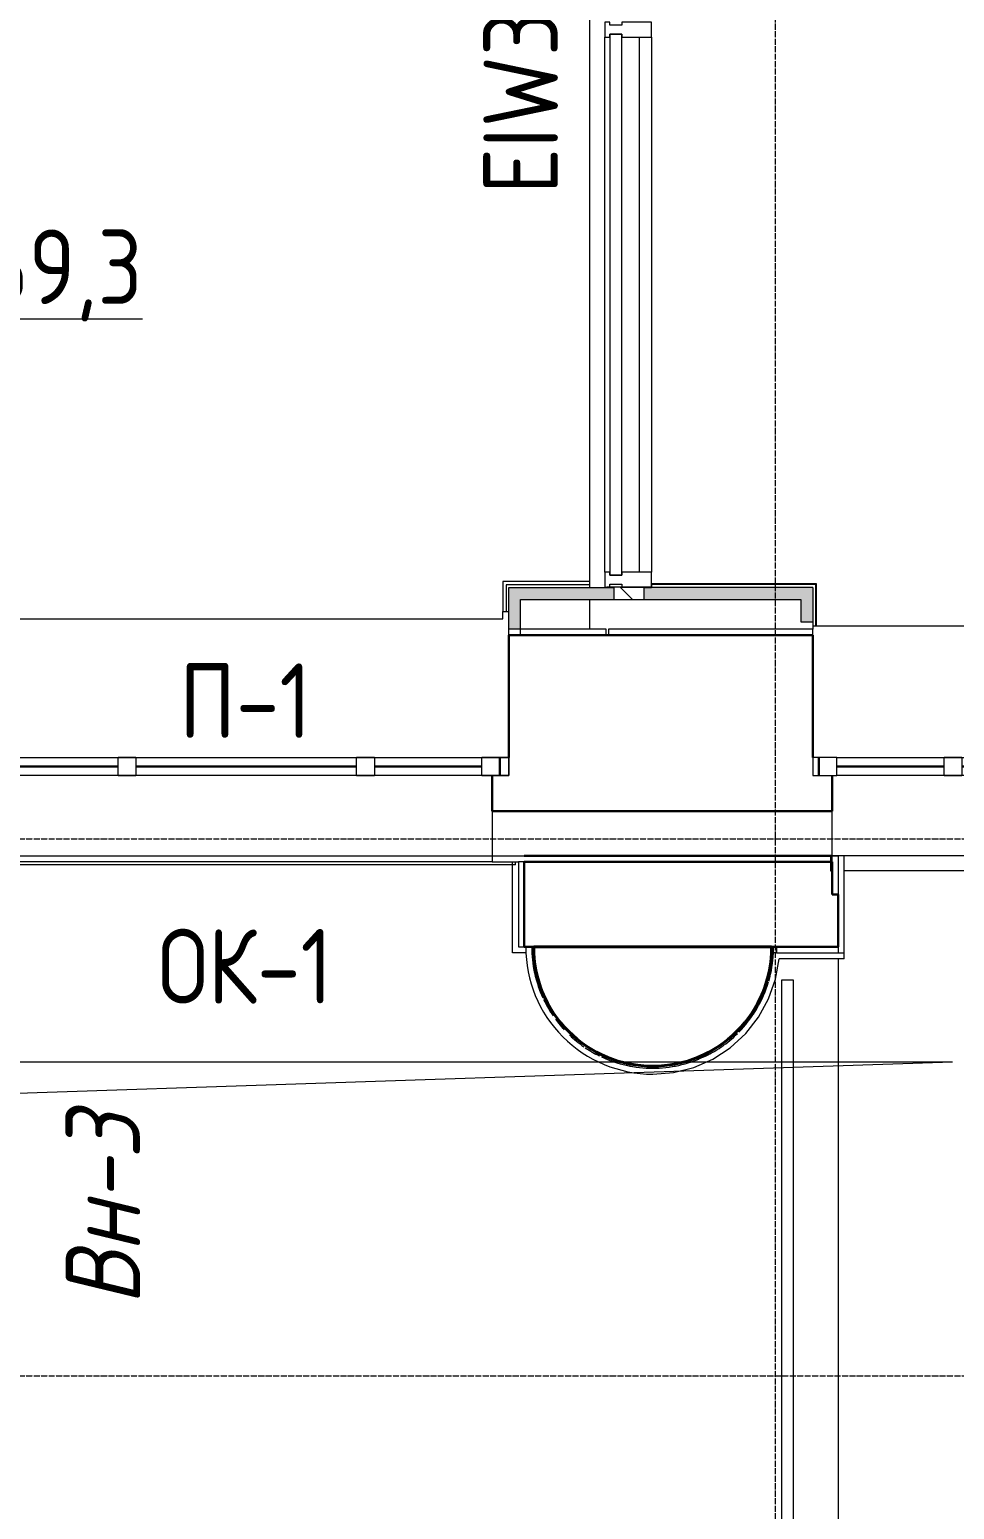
# Model space of a CAD drawing. Header units: millimetres. Extents: x 504091 to 2165846, y 135022 to 442887.
# Drawn here: x 1428199 to 1431300, y 304368 to 309331 of the extents above; entities that cross this region are included whole.
import ezdxf

# ---------------------------------------------------------------- set-up
doc = ezdxf.new("R2010")
doc.units = ezdxf.units.MM
doc.linetypes.add('ADSK_Линия сетки', pattern=[25, 20, -2.5, 0, -2.5])
doc.linetypes.add('осеваяX2', pattern=[4, 2.5, -0.5, 0.5, -0.5])
for name, color, linetype, lineweight in [('_ Окна', 7, 'Continuous', 30), ('Аннотация', 7, 'Continuous', 9), ('Витраж', 7, 'Continuous', 9), ('Колонны', 7, 'Continuous', 18), ('Марки', 7, 'Continuous', 20), ('Марки окон', 7, 'Continuous', 20), ('Марки помещений', 7, 'Continuous', 20), ('Ограждение', 7, 'Continuous', 18), ('Окна', 7, 'Continuous', 18), ('Оси', 165, 'осеваяX2', 13), ('Панели витража', 7, 'Continuous', 9), ('Перекрытие', 7, 'Continuous', 18), ('Стены внутренние', 7, 'Continuous', 18), ('Стены наружные', 7, 'Continuous', 18), ('Стены несущие', 7, 'Continuous', 30), ('Стены отделка', 7, 'Continuous', 30), ('Стены штриховка', 7, 'Continuous', 18)]:
    doc.layers.add(name, color=color, linetype=linetype, lineweight=lineweight)
doc.styles.add('GOST Common_2', font='GOST_Common.ttf', dxfattribs={"width": 0.9, "height": 200})
doc.styles.add('GOST Common_B_I', font='', dxfattribs={"width": 0.9, "height": 250})
doc.styles.get('GOST Common_B_I').set_extended_font_data('GOST Common', italic=True, bold=True)

# ---------------------------------------------------------------- blocks, each defined once
blk = doc.blocks.new('Прямоугольный импост - Импост структурный с накладкой - 160мм-687475-План 1-го этажа')
at = {"layer": 'Витраж', "lineweight": 18}
for p, q in [((-50, 0), (-50, 17)), ((-50, 17), (0, 17)), ((-40, 0), (-50, 0)), ((-40, -40), (-40, 0)), ((0, 0), (-10, 0)), ((-10, 0), (-10, -40)), ((0, 17), (0, 0)), ((-50, -140), (-50, -40)), ((-50, -40), (-40, -40)), ((-10, -40), (0, -40)), ((0, -40), (0, -140)), ((0, -140), (-50, -140))]:
    blk.add_line(p, q, dxfattribs=at)
blk = doc.blocks.new('Системная панель - Стекло - 40мм-6487991-План 1-го этажа')
at = {"layer": 'Панели витража', "lineweight": 18}
for p, q in [((907.5, 40), (-907.5, 40)), ((-907.5, 40), (-907.5, 0)), ((-907.5, 0), (907.5, 0)), ((907.5, 0), (907.5, 40))]:
    blk.add_line(p, q, dxfattribs=at)
blk = doc.blocks.new('Прямоугольный импост - Импост структурный с накладкой - 100мм-6487985-План 1-го этажа')
at = {"layer": 'Витраж'}
for p, q in [((29977, 6459.2), (29977, 8254.2)), ((30094, 6459.2), (30094, 8254.2))]:
    blk.add_line(p, q, dxfattribs=at)
blk = doc.blocks.new('Прямоугольный импост - Импост структурный с накладкой - 160мм-687471-План 1-го этажа')
at = {"layer": 'Витраж', "lineweight": 18}
for p, q in [((-25, 0), (-25, 17)), ((-25, 17), (25, 17)), ((-15, 0), (-25, 0)), ((-15, -40), (-15, 0)), ((25, 0), (15, 0)), ((15, 0), (15, -40)), ((25, 17), (25, 0)), ((-25, -140), (-25, -40)), ((-25, -40), (-15, -40)), ((15, -40), (25, -40)), ((25, -40), (25, -140)), ((25, -140), (-25, -140))]:
    blk.add_line(p, q, dxfattribs=at)
blk = doc.blocks.new('Ограждение - Ограждение-2045083-План 1-го этажа')
at = {"layer": 'Ограждение'}
for p, q in [((30570.2, 1321.8), (30570.2, -998.2)), ((30610.2, 1321.8), (30570.2, 1321.8)), ((30610.2, -998.2), (30610.2, 1321.8)), ((30570.2, -998.2), (30610.2, -998.2))]:
    blk.add_line(p, q, dxfattribs=at)
blk = doc.blocks.new('окно трехпол с фрамугой - 1800 и 1820х2300_h___нов_ ок15-2116672-План 1-го этажа')
at = {"layer": '_ Окна', "lineweight": 18}
for p, q in [((-910, 115), (-910, 175)), ((-910, 175), (-830, 175)), ((-830, 175), (-830, 115)), ((-470, 115), (-470, 175)), ((-470, 175), (-410, 175)), ((-410, 175), (-410, 115)), ((410, 115), (410, 175)), ((410, 175), (470, 175)), ((470, 175), (470, 115)), ((830, 175), (830, 115)), ((910, 175), (830, 175)), ((910, 115), (910, 175)), ((-830, 115), (-910, 115)), ((-410, 115), (-470, 115)), ((470, 115), (410, 115)), ((830, 115), (910, 115))]:
    blk.add_line(p, q, dxfattribs=at)
at = {"layer": '_ Окна'}
for p, q in [((-890, 115), (-890, 175)), ((890, 115), (890, 175)), ((-830, 145), (-470, 145)), ((-410, 145), (410, 145)), ((470, 145), (830, 145))]:
    blk.add_line(p, q, dxfattribs=at)
at = {"layer": 'Окна'}
for p, q in [((-910, 175), (-910, 115)), ((-830, 175), (-910, 175)), ((-830, 175), (-470, 175)), ((-410, 175), (-470, 175)), ((-410, 175), (410, 175)), ((470, 175), (410, 175)), ((470, 175), (830, 175)), ((910, 175), (830, 175)), ((910, 115), (910, 175)), ((-910, 115), (-830, 115)), ((-470, 115), (-830, 115)), ((-470, 115), (-410, 115)), ((410, 115), (-410, 115)), ((410, 115), (470, 115)), ((830, 115), (470, 115)), ((830, 115), (910, 115))]:
    blk.add_line(p, q, dxfattribs=at)
blk = doc.blocks.new('окно трехпол с фрамугой - 1740 и 1760 -2300_h___нов_ ок1-V47-План 1-го этажа')
at = {"layer": '_ Окна', "lineweight": 18}
for p, q in [((-880, 115), (-880, 175)), ((-880, 175), (-790, 175)), ((-790, 175), (-790, 115)), ((-430, 115), (-430, 175)), ((-430, 175), (-370, 175)), ((-370, 175), (-370, 115)), ((370, 115), (370, 175)), ((370, 175), (430, 175)), ((430, 175), (430, 115)), ((790, 175), (790, 115)), ((880, 175), (790, 175)), ((880, 115), (880, 175)), ((-790, 115), (-880, 115)), ((-370, 115), (-430, 115)), ((430, 115), (370, 115)), ((790, 115), (880, 115))]:
    blk.add_line(p, q, dxfattribs=at)
at = {"layer": '_ Окна'}
for p, q in [((-850, 115), (-850, 175)), ((850, 115), (850, 175)), ((-790, 145), (-430, 145)), ((-370, 145), (370, 145)), ((430, 145), (790, 145))]:
    blk.add_line(p, q, dxfattribs=at)
at = {"layer": 'Окна'}
for p, q in [((-880, 175), (-880, 115)), ((-790, 175), (-880, 175)), ((-790, 175), (-430, 175)), ((-370, 175), (-430, 175)), ((-370, 175), (370, 175)), ((430, 175), (370, 175)), ((430, 175), (790, 175)), ((880, 175), (790, 175)), ((880, 115), (880, 175)), ((-880, 115), (-790, 115)), ((-430, 115), (-790, 115)), ((-430, 115), (-370, 115)), ((370, 115), (-370, 115)), ((370, 115), (430, 115)), ((790, 115), (430, 115)), ((790, 115), (880, 115))]:
    blk.add_line(p, q, dxfattribs=at)

msp = doc.modelspace()

# ---------------------------------------------------------------- hatches: boundary and pattern name
at = {"layer": 'Стены внутренние', "lineweight": 9}
h = msp.add_hatch(dxfattribs=at)
h.set_pattern_fill('FP_8', color=256, style=0, pattern_type=2)
h.set_pattern_definition([(45, (1400150.3, 304821.34), (-106.066, 106.066), []), (135, (1400150.3, 304821.34), (-106.066, -106.066), [])])
h.paths.add_polyline_path([(1430184.2939, 307419.5757), (1430259.2939, 307419.5757), (1430259.2939, 307460.5645), (1430159.2939, 307459.5757), (1430159.2939, 307419.5757)])
h.paths.add_polyline_path([(1430234.8739, 313125.5645), (1430234.8739, 313126.5532), (1430259.2939, 313126.5532), (1430259.2939, 313146.5532), (1430159.2939, 313146.5532), (1430159.2939, 313125.5645), (1430184.2939, 313125.5645)])
at = {"layer": 'Стены внутренние'}
for points in [[(1429806.4209, 307299.5757), (1429806.4209, 307319.5757), (1429845.4209, 307319.5757), (1429845.4209, 307459.5757), (1429805.4209, 307459.5757), (1429805.4209, 307299.5757)], [(1430785.4204, 307344.5757), (1430825.4204, 307344.5757), (1430825.4204, 307419.5757), (1430785.4204, 307419.5757)]]:
    msp.add_hatch(color=256, dxfattribs=at).paths.add_polyline_path(points)
h = msp.add_hatch(color=256, dxfattribs=at)
h.paths.add_polyline_path([(1430027.4329, 307419.5757), (1430159.2939, 307419.5757), (1430159.2939, 307459.5757), (1429845.4209, 307459.5757), (1429845.4209, 307419.5757)])
h.paths.add_polyline_path([(1430358.5632, 307419.5757), (1430825.4204, 307419.5757), (1430825.4204, 307459.5757), (1430259.2939, 307459.5757), (1430259.2939, 307419.5757), (1430284.2939, 307419.5757)])

# ---------------------------------------------------------------- linework, layer by layer
at = {"layer": 'Аннотация', "lineweight": 9}
for p in [(1423096.5604, 305868.8747), (1426052.2547, 305693.349)]:
    msp.add_line(p, (1431293.8186, 305868.8747), dxfattribs=at)
at = {"layer": 'Колонны', "lineweight": 40}
msp.add_line((1430687.1239, 306254.7718), (1429889.3269, 306254.7718), dxfattribs=at)
for start, end in [(179.757967, 270), (270, 0.242033)]:
    msp.add_arc((1430288.2254, 306253.0867), 398.902, start, end, dxfattribs=at)
at = {"layer": 'Колонны'}
for start, end in [(354.6541223, 0.2380922), (189.3222111, 192.4715937), (345.1896533, 349.3454913), (198.8859679, 202.6256227), (335.7589651, 339.9405875), (208.4607719, 212.4207869), (326.344525, 330.5244582), (218.05287, 222.0960701), (316.9406803, 321.0910047), (227.6740796, 231.7168743), (307.5441537, 311.6286496), (237.3497451, 241.3083885), (298.1529253, 302.1125117), (247.1458089, 250.8823745), (257.3050869, 260.4452485), (279.3813681, 282.4852519), (288.7656874, 292.4777748)]:
    msp.add_arc((1430288.2254, 306253.0867), 405.5044, start, end, dxfattribs=at)
at = {"layer": 'Оси', "linetype": 'ADSK_Линия сетки'}
for p, q in [((1430699.8592, 300469.847), (1430699.8592, 349044.3426)), ((1390035.5654, 306616.3441), (1456265.2939, 306616.3441)), ((1390035.5654, 304816.3441), (1456155.1468, 304816.3441))]:
    msp.add_line(p, q, dxfattribs=at)
at = {"layer": 'Перекрытие'}
for p, q in [((1430077.2939, 307479.5757), (1430077.2939, 313114.5532)), ((1430284.2939, 309305.5645), (1430284.2939, 307510.5645)), ((1430077.2939, 307319.5757), (1430077.2939, 307419.5757)), ((1430910.8923, 303486.0778), (1430910.8923, 306214.7718))]:
    msp.add_line(p, q, dxfattribs=at)
at = {"layer": 'Стены внутренние'}
for p, q in [((1428045.4209, 307354.5757), (1429785.4209, 307354.5757)), ((1429785.4209, 307354.5757), (1429785.4209, 307379.5757)), ((1430890.4204, 306559.7718), (1430910.4611, 306559.7718)), ((1430910.4611, 306559.7718), (1430910.4611, 306559.5757))]:
    msp.add_line(p, q, dxfattribs=at)
at = {"layer": 'Стены наружные'}
for p, q in [((1430825.4204, 307331.5757), (1430825.4204, 307319.5757)), ((1430837.4204, 307331.5757), (1432645.4204, 307331.5757)), ((1428110.4209, 306559.5757), (1429750.4209, 306559.5757)), ((1429750.4209, 306539.5757), (1428110.4209, 306539.5757)), ((1429817.8037, 306234.7718), (1429817.8037, 306539.5757)), ((1429827.8037, 306529.5757), (1429827.8037, 306539.5757)), ((1430910.4611, 306559.5757), (1430890.4204, 306559.5757)), ((1432580.4204, 306559.5757), (1430930.4611, 306559.5757)), ((1429827.8037, 306529.5757), (1427919.0612, 306529.5757)), ((1432580.4204, 306509.5757), (1430930.4611, 306509.5757)), ((1429863.1153, 306234.7718), (1429817.8037, 306234.7718)), ((1430703.6467, 306234.7718), (1430693.316, 306234.7718)), ((1430930.4611, 306214.7718), (1430712.0013, 306214.7718)), ((1430930.4611, 306214.7718), (1430930.4611, 306234.7718))]:
    msp.add_line(p, q, dxfattribs=at)
at = {"layer": 'Стены наружные', "flags": 128}
msp.add_lwpolyline([(1430288.2254, 305827.5822), (1430357.9169, 305833.3283), (1430425.7244, 305850.4106), (1430489.8181, 305878.3676), (1430548.4669, 305916.4439), (1430600.0872, 305963.6109), (1430643.2853, 306018.5947), (1430676.8949, 306079.9103), (1430700.0087, 306145.9018), (1430711.9796, 306214.6541)], dxfattribs=at)
at = {"layer": 'Стены наружные'}
for radius, start, end in [(425.5044, 179.7730989, 270), (405.5044, 179.7619078, 204.7888158), (405.5044, 343.7431885, 357.4113095), (405.5044, 315.4368754, 343.4799452), (405.5044, 205.6379962, 214.589601), (405.5044, 216.4349339, 223.0472987), (405.5044, 226.45921, 235.3230567), (405.5044, 304.6577429, 314.5163355), (405.5044, 236.1204423, 243.9249429), (405.5044, 294.9723963, 304.482938), (405.5044, 244.9604516, 270), (405.5044, 270, 294.9107731)]:
    msp.add_arc((1430288.2254, 306253.0867), radius, start, end, dxfattribs=at)
at = {"layer": 'Стены несущие'}
for p, q in [((1429805.4209, 307299.5757), (1430825.4204, 307299.5757)), ((1429805.4209, 307299.5757), (1429805.4209, 306889.5757)), ((1430825.4204, 306889.5757), (1430825.4204, 307299.5757)), ((1429750.4209, 306829.5757), (1429750.4209, 306709.5757)), ((1430890.4204, 306709.5757), (1430890.4204, 306829.5757)), ((1430890.4204, 306709.5757), (1429750.4209, 306709.5757)), ((1430890.4204, 306559.7718), (1429856.8415, 306559.7718)), ((1429856.8415, 306559.7718), (1429856.8415, 306559.5757)), ((1430890.4204, 306559.5757), (1429856.8415, 306559.5757)), ((1429856.8415, 306539.5757), (1429856.8415, 306254.7718)), ((1430890.4204, 306539.5757), (1429856.8415, 306539.5757)), ((1430890.4204, 306559.5757), (1430890.4204, 306559.7718)), ((1430890.4204, 306429.5757), (1430890.4204, 306539.5757)), ((1430910.4611, 306429.5757), (1430890.4204, 306429.5757)), ((1430910.4611, 306254.7718), (1430910.4611, 306429.5757)), ((1429856.8415, 306254.7718), (1429889.3269, 306254.7718)), ((1430687.1239, 306254.7718), (1430910.4611, 306254.7718))]:
    msp.add_line(p, q, dxfattribs=at)
at = {"layer": 'Стены отделка', "lineweight": 9}
for p, q in [((1430077.2939, 307479.5757), (1429785.4209, 307479.5757)), ((1429785.4209, 307479.5757), (1429785.4209, 307379.5757)), ((1430077.2939, 307459.5757), (1430077.2939, 307479.5757)), ((1429805.4209, 307459.5757), (1430134.2939, 307459.5757)), ((1429805.4209, 307299.5757), (1429805.4209, 307459.5757)), ((1430284.2939, 307460.5645), (1430134.2939, 307460.5645)), ((1430134.2939, 307460.5645), (1430134.2939, 307459.5757)), ((1430835.4204, 307471.5757), (1430284.2939, 307471.5757)), ((1430284.2939, 307471.5757), (1430284.2939, 307460.5645)), ((1430825.4204, 307459.5757), (1430284.2939, 307459.5757)), ((1430825.4204, 307459.5757), (1430825.4204, 307331.5757)), ((1430837.4204, 307331.5757), (1430837.4204, 307469.5757)), ((1429845.4209, 307419.5757), (1430785.4204, 307419.5757)), ((1429845.4209, 307299.5757), (1429845.4209, 307419.5757)), ((1430785.4204, 307419.5757), (1430785.4204, 307344.5757)), ((1429785.4209, 307379.5757), (1429805.4209, 307379.5757)), ((1430785.4204, 307344.5757), (1430825.4204, 307344.5757)), ((1430825.4204, 307331.5757), (1430837.4204, 307331.5757)), ((1430132.7509, 307319.5757), (1429805.4209, 307319.5757)), ((1430132.7509, 307299.5757), (1430132.7509, 307319.5757)), ((1430825.4204, 307319.5757), (1430139.8195, 307319.5757)), ((1430139.8195, 307319.5757), (1430139.8195, 307299.5757)), ((1430825.4204, 307299.5757), (1430825.4204, 307319.5757)), ((1429750.4209, 306709.5757), (1429750.4209, 306539.5757)), ((1430890.4204, 306559.7718), (1430890.4204, 306709.5757)), ((1429750.4209, 306559.5757), (1429856.8415, 306559.5757)), ((1429750.4209, 306539.5757), (1429837.8037, 306539.5757)), ((1429837.8037, 306539.5757), (1429837.8037, 306254.7718)), ((1429857.8037, 306254.7718), (1429857.8037, 306539.5757)), ((1430884.8645, 306559.5757), (1430884.8645, 306509.5757)), ((1430890.4204, 306539.5757), (1430890.4204, 306559.5757)), ((1430930.4611, 306559.5757), (1430910.4611, 306559.5757)), ((1430910.4611, 306559.5757), (1430910.4611, 306429.5757)), ((1430930.4611, 306234.7718), (1430930.4611, 306559.5757)), ((1430884.8645, 306509.5757), (1430890.4204, 306509.5757)), ((1429837.8037, 306254.7718), (1429856.8415, 306254.7718)), ((1430703.6467, 306254.7718), (1430703.6467, 306234.7718)), ((1430703.6467, 306234.7718), (1430930.4611, 306234.7718))]:
    msp.add_line(p, q, dxfattribs=at)
at = {"layer": 'Стены штриховка'}
for p, q in [((1430077.2939, 307468.5757), (1429796.4209, 307468.5757)), ((1429796.4209, 307468.5757), (1429796.4209, 307379.5757)), ((1430134.2939, 307459.5757), (1430159.2939, 307459.5757)), ((1430159.2939, 307419.5757), (1430159.2939, 307460.5645)), ((1430259.2939, 307419.5757), (1430259.2939, 307460.5645)), ((1430259.2939, 307459.5757), (1430284.2939, 307459.5757)), ((1430837.4204, 307469.5757), (1430284.2939, 307469.5757)), ((1430284.2939, 307460.5645), (1430284.2939, 307459.5757)), ((1430835.4204, 307331.5757), (1430835.4204, 307471.5757)), ((1430837.4204, 307471.5757), (1430835.4204, 307471.5757)), ((1430837.4204, 307469.5757), (1430837.4204, 307471.5757)), ((1429856.8415, 306539.5757), (1429837.8037, 306539.5757)), ((1429889.3269, 306254.7718), (1430687.1239, 306254.7718)), ((1430910.4611, 306254.7718), (1430910.4611, 306234.7718))]:
    msp.add_line(p, q, dxfattribs=at)

# ---------------------------------------------------------------- block references
at = {"layer": 'Витраж', "extrusion": (0, 0, -1), "rotation": 270.0000000000001}
for name, p in [('Прямоугольный импост - Импост структурный с накладкой - 160мм-687471-План 1-го этажа', (-1430144.2939, 309330.5645)), ('Прямоугольный импост - Импост структурный с накладкой - 160мм-687475-План 1-го этажа', (-1430144.2939, 307460.5645))]:
    msp.add_blockref(name, p, dxfattribs=at)
at = {"layer": 'Витраж'}
msp.add_blockref('Прямоугольный импост - Импост структурный с накладкой - 100мм-6487985-План 1-го этажа', (1400150.2939, 301051.3441), dxfattribs=at)
at = {"layer": 'Ограждение'}
msp.add_blockref('Ограждение - Ограждение-2045083-План 1-го этажа', (1400150.2939, 304821.3441), dxfattribs=at)
at = {"layer": 'Окна', "rotation": 180}
for name, p in [('окно трехпол с фрамугой - 1740 и 1760 -2300_h___нов_ ок1-V47-План 1-го этажа', (1428925.4209, 307004.5757)), ('окно трехпол с фрамугой - 1800 и 1820х2300_h___нов_ ок15-2116672-План 1-го этажа', (1431735.4204, 307004.5757))]:
    msp.add_blockref(name, p, dxfattribs=at)
at = {"layer": 'Панели витража', "rotation": 269.9999999999999}
msp.add_blockref('Системная панель - Стекло - 40мм-6487991-План 1-го этажа', (1430144.2939, 308408.0645), dxfattribs=at)

# ---------------------------------------------------------------- texts
at = {"layer": 'Аннотация', "color": 1, "lineweight": 9, "true_color": 0xff0000, "insert": (1429720.4086, 308779.3131), "char_height": 250, "width": 811.737, "attachment_point": 1, "rotation": 90, "line_spacing_factor": 1.022766, "style": 'GOST Common_2'}
msp.add_mtext('\\pt360,720,1080,1440,1800,2160,2520,2880,3240,3600,3960,4320,4680,5040,5400,5760,6120,6480,6840,7200,7560,7920,8280,8640,9000,9360,9720,10080,10440,10800,11160,11520;EIW30', dxfattribs=at)
at = {"layer": 'Марки', "lineweight": 9, "insert": (1428444.4299, 305373.5913), "char_height": 250, "width": 696.6, "attachment_point": 5, "rotation": 90, "line_spacing_factor": 1.022766, "style": 'GOST Common_B_I'}
msp.add_mtext('\\pt1143,2286,3429,4572,5715,6858,8001,9144,10287,11430,12573,13716,14859,16002,17145,18288,19431,20574,21717,22860,24003,25146,26289,27432,28575,29718,30861,32004,33147,34290,35433,36576;Вн-3', dxfattribs=at)
at = {"layer": 'Марки окон', "lineweight": 9, "char_height": 250, "attachment_point": 5, "line_spacing_factor": 1.022766, "style": 'GOST Common_2'}
for s, insert, width in [('\\pt450,900,1350,1800,2250,2700,3150,3600,4050,4500,4950,5400,5850,6300,6750,7200,7650,8100,8550,9000,9450,9900,10350,10800,11250,11700,12150,12600,13050,13500,13950,14400;П-1', (1428922.2635, 307079.9874), 458.1), ('\\pt450,900,1350,1800,2250,2700,3150,3600,4050,4500,4950,5400,5850,6300,6750,7200,7650,8100,8550,9000,9450,9900,10350,10800,11250,11700,12150,12600,13050,13500,13950,14400;ОК-1', (1428921.8135, 306189.1614), 637.2)]:
    msp.add_mtext(s, dxfattribs=dict(at, insert=insert, width=width))
at = {"layer": 'Марки помещений', "lineweight": 9, "insert": (1428308.8244, 308506.0807), "char_height": 250, "width": 566.1, "attachment_point": 5, "line_spacing_factor": 1.022766, "style": 'GOST Common_2'}
msp.add_mtext('\\pt450,900,1350,1800,2250,2700,3150,3600,4050,4500,4950,5400,5850,6300,6750,7200,7650,8100,8550,9000,9450,9900,10350,10800,11250,11700,12150,12600,13050,13500,13950,14400;{\\L69,3}', dxfattribs=at)

doc.saveas('drawing.dxf')
